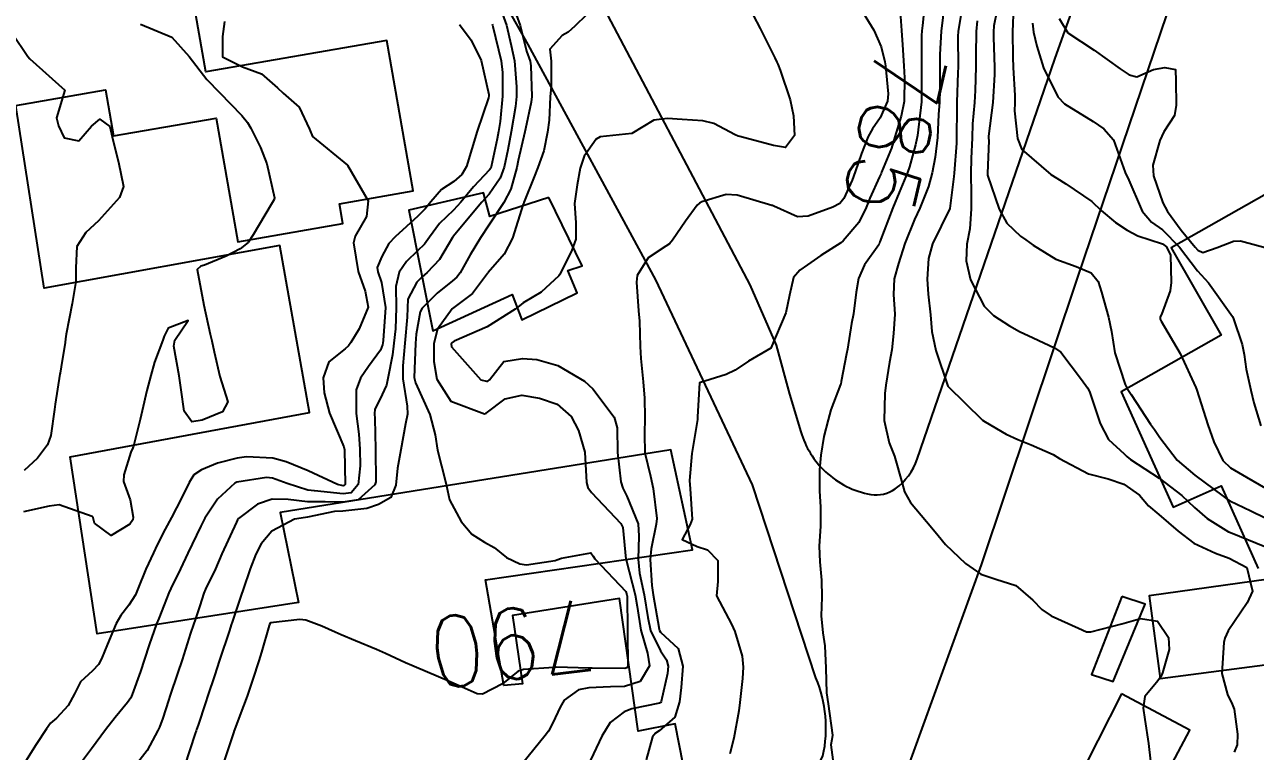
# Model space of a CAD drawing. Header units: metres. Extents: x 318500 to 325275, y 7408834 to 7428799.
# Drawn here: x 321720.1 to 321789.5, y 7422803.1 to 7422844.1 of the extents above; entities that cross this region are included whole.
import ezdxf
from ezdxf.enums import TextEntityAlignment as Align

# ---------------------------------------------------------------- set-up
doc = ezdxf.new("R2010")
doc.units = ezdxf.units.M
doc.header["$MEASUREMENT"] = 0
for name, color, linetype in [('Cotas', 45, 'Continuous'), ('Curvas de Nivel 1m', 11, 'Continuous'), ('Curvas de Nivel 5m', 15, 'Continuous'), ('Edificações', 30, 'Continuous'), ('Vias Primárias', 230, 'Continuous')]:
    doc.layers.add(name, color=color, linetype=linetype)
doc.styles.add('Style-STANDARD', font='STANDARD.shx')

msp = doc.modelspace()

# ---------------------------------------------------------------- linework, layer by layer
at = {"layer": 'Curvas de Nivel 1m', "flags": 128}
for points, elevation in [([(321752.453, 7422845.285), (321751.15, 7422844.009), (321750.779, 7422843.671), (321750.432, 7422843.479), (321749.742, 7422842.705), (321749.804, 7422842.026), (321749.805, 7422840.609), (321749.762, 7422840.026), (321749.691, 7422838.703), (321749.61, 7422838.028), (321749.391, 7422836.983), (321749.06, 7422836.033), (321748.852, 7422835.505), (321748.302, 7422834.153), (321748.275, 7422834.066), (321748.265, 7422834.041), (321748.229, 7422833.971), (321747.624, 7422832.05), (321747.162, 7422831.161), (321746.251, 7422830.119), (321746.23, 7422830.09), (321746.219, 7422830.07), (321745.371, 7422828.945), (321744.251, 7422828.1), (321744.22, 7422828.074), (321743.397, 7422826.919), (321743.2, 7422826.11), (321743.2, 7422825.095), (321743.37, 7422824.108), (321744.151, 7422822.863), (321746.059, 7422822.153), (321746.142, 7422822.195), (321747.209, 7422822.999), (321748.157, 7422823.198), (321749.145, 7422823.041), (321750.15, 7422822.708), (321750.931, 7422822.008), (321751.352, 7422821.222), (321751.712, 7422819.996), (321751.81, 7422818.278), (321751.887, 7422817.993), (321752.086, 7422817.711), (321753.748, 7422815.965), (321753.85, 7422815.755), (321754.03, 7422813.96), (321754.039, 7422813.918), (321754.557, 7422811.955), (321754.66, 7422811.293), (321754.86, 7422809.951), (321755.251, 7422808.664), (321755.35, 7422807.946), (321754.828, 7422807.07), (321753.942, 7422806.788), (321753.155, 7422806.759), (321751.941, 7422806.711), (321751.344, 7422806.594), (321750.551, 7422806.011), (321750.317, 7422805.621), (321749.911, 7422804.728), (321749.655, 7422804.271), (321749.482, 7422804.024), (321747.88, 7422802.04)], 789), ([(321771.995, 7422845.267), (321771.794, 7422843.73), (321771.733, 7422842.418), (321771.73, 7422841.73), (321771.725, 7422840.395), (321771.707, 7422839.73), (321771.66, 7422839.018), (321771.588, 7422837.732), (321771.464, 7422836.613), (321771.294, 7422835.736), (321771.09, 7422834.967), (321770.606, 7422833.745), (321770.294, 7422833.109), (321769.762, 7422831.758), (321769.399, 7422830.627), (321769.155, 7422829.766), (321769.114, 7422828.889), (321769.188, 7422827.765), (321769.122, 7422826.679), (321769.012, 7422825.768), (321768.893, 7422825.066), (321768.686, 7422823.772), (321768.634, 7422823.302), (321768.585, 7422821.773), (321768.871, 7422820.513), (321769.174, 7422819.764), (321769.606, 7422818.248), (321769.735, 7422817.755), (321770.081, 7422817.162), (321771.283, 7422815.732), (321771.626, 7422815.297), (321772.051, 7422814.792), (321773.169, 7422813.709), (321774.031, 7422813.116), (321774.884, 7422812.83), (321776.022, 7422812.483), (321776.974, 7422811.656), (321777.473, 7422811.116), (321778.001, 7422810.762), (321779.556, 7422810.063), (321779.993, 7422809.872), (321780.24, 7422809.864), (321781.997, 7422810.32), (321783.05, 7422810.623), (321783.999, 7422810.47), (321784.628, 7422809.554), (321784.662, 7422808.871), (321784.283, 7422807.557), (321784.186, 7422807.329), (321783.952, 7422807.005), (321783.29, 7422806.219), (321783.199, 7422805.571), (321783.283, 7422804.929), (321783.496, 7422803.566), (321783.698, 7422801.748)], 784), ([(321775.104, 7422845.69), (321774.781, 7422844.033), (321774.756, 7422843.695), (321774.761, 7422843.369), (321774.809, 7422841.694), (321774.813, 7422841.285), (321774.713, 7422839.695), (321774.474, 7422837.811), (321774.477, 7422837.698), (321774.494, 7422837.562), (321774.407, 7422835.699), (321774.416, 7422835.611), (321775.077, 7422833.688), (321775.503, 7422832.893), (321776.285, 7422832.165), (321776.582, 7422831.964), (321777, 7422831.659), (321778.268, 7422830.868), (321779.425, 7422830.466), (321780.257, 7422830.096), (321780.651, 7422829.614), (321780.841, 7422829.011), (321781.239, 7422827.605), (321781.402, 7422826.793), (321781.597, 7422825.599), (321782.173, 7422823.816), (321782.284, 7422823.588), (321782.512, 7422823.238), (321783.608, 7422821.568), (321783.834, 7422821.262), (321784.133, 7422820.829), (321785.119, 7422819.55), (321786.107, 7422818.702), (321787.707, 7422817.516), (321787.925, 7422817.349), (321788.087, 7422817.246), (321789.274, 7422816.684), (321790.078, 7422816.296)], 781), ([(321747.061, 7422844.675), (321747.293, 7422844.057), (321747.556, 7422842.92), (321747.747, 7422842.05), (321747.855, 7422840.581), (321747.852, 7422840.048), (321747.798, 7422839.472), (321747.565, 7422838.052), (321747.36, 7422837.04), (321747.154, 7422836.058), (321746.944, 7422835.438), (321746.307, 7422834.541), (321746.082, 7422834.295), (321745.897, 7422834.076), (321744.28, 7422832.144), (321744.258, 7422832.122), (321744.245, 7422832.1), (321743.51, 7422830.859), (321742.813, 7422830.114), (321742.509, 7422829.854), (321742.242, 7422829.571), (321741.737, 7422828.617), (321741.701, 7422828.128), (321741.688, 7422827.601), (321741.564, 7422826.13), (321741.449, 7422824.863), (321741.446, 7422824.131), (321741.692, 7422822.582), (321741.706, 7422822.127), (321741.606, 7422821.599), (321741.339, 7422820.132), (321741.143, 7422819.096), (321741.057, 7422818.135), (321740.774, 7422817.445), (321740.073, 7422817.05), (321739.409, 7422816.817), (321738.068, 7422816.675), (321737.594, 7422816.65), (321736.062, 7422816.326), (321735.954, 7422816.309), (321735.333, 7422816.211), (321734.053, 7422815.541), (321733.459, 7422814.823), (321733.162, 7422814.239), (321732.847, 7422813.422), (321732.438, 7422812.246), (321732.327, 7422811.925), (321731.99, 7422810.915), (321731.822, 7422810.413), (321731.768, 7422810.253), (321731.671, 7422809.948), (321731.117, 7422808.263), (321730.828, 7422807.385), (321730.459, 7422806.272), (321730.327, 7422805.871), (321729.905, 7422804.612), (321729.82, 7422804.362), (321729.794, 7422804.282), (321729.742, 7422804.126), (321729.143, 7422802.291)], 791), ([(321761.194, 7422844.619), (321761.591, 7422843.868), (321762.415, 7422842.217), (321762.534, 7422841.98), (321762.596, 7422841.857), (321762.727, 7422841.534), (321763.285, 7422839.846), (321763.478, 7422838.95), (321763.529, 7422837.842), (321763.028, 7422837.172), (321762.351, 7422837.27), (321760.45, 7422837.787), (321760.359, 7422837.808), (321760.184, 7422837.883), (321758.978, 7422838.513), (321758.368, 7422838.679), (321757.194, 7422838.753), (321756.369, 7422838.809), (321755.606, 7422838.709), (321754.36, 7422837.96), (321752.58, 7422837.763), (321752.355, 7422837.633), (321751.666, 7422836.675), (321751.451, 7422836.003), (321751.269, 7422835.053), (321751.126, 7422834.008), (321751.209, 7422832.926), (321751.197, 7422832.006), (321750.955, 7422831.325), (321750.301, 7422830.019), (321750.286, 7422829.983), (321750.249, 7422829.927), (321749.249, 7422829.016), (321748.225, 7422828.407), (321748.019, 7422828.247), (321747.781, 7422828.047), (321746.21, 7422827.05), (321744.345, 7422826.242), (321744.201, 7422826.154), (321744.177, 7422826.124), (321744.171, 7422826.1), (321744.197, 7422825.922), (321745.837, 7422824.075), (321746.169, 7422823.993), (321746.234, 7422824.004), (321746.336, 7422824.068), (321747.144, 7422825.097), (321748.189, 7422825.28), (321749.007, 7422825.213), (321750.183, 7422824.882), (321751.699, 7422823.997), (321752.164, 7422823.56), (321753.358, 7422821.972), (321753.527, 7422821.362), (321753.559, 7422819.968), (321753.735, 7422818.325), (321753.85, 7422817.964), (321754.083, 7422817.519), (321754.716, 7422815.953), (321754.756, 7422815.25), (321754.713, 7422813.953), (321754.801, 7422813.18), (321755.054, 7422811.95), (321755.259, 7422810.68), (321755.414, 7422809.946), (321755.969, 7422808.801), (321756.323, 7422808.294), (321756.414, 7422807.933), (321756.37, 7422807.517), (321756.008, 7422805.939), (321755.986, 7422805.883), (321755.929, 7422805.845), (321754.356, 7422805.523), (321753.921, 7422805.35), (321753.132, 7422804.751), (321752.66, 7422803.979), (321751.883, 7422802.31)], 788), ([(321767.245, 7422844.999), (321767.999, 7422843.784), (321768.426, 7422842.834), (321768.627, 7422841.991), (321768.658, 7422841.776), (321768.81, 7422840.197), (321768.772, 7422839.774), (321768.371, 7422838.834), (321767.936, 7422838.213), (321767.695, 7422837.787), (321767.307, 7422836.829), (321766.957, 7422835.794), (321766.792, 7422835.327), (321766.307, 7422834.288), (321766.092, 7422834.014), (321765.692, 7422833.809), (321764.295, 7422833.297), (321763.706, 7422833.251), (321762.361, 7422833.859), (321762.3, 7422833.889), (321762.258, 7422833.903), (321760.309, 7422834.478), (321759.684, 7422834.515), (321758.303, 7422834.101), (321758.177, 7422834.037), (321758.04, 7422833.914), (321757.38, 7422833.013), (321756.644, 7422831.935), (321756.475, 7422831.739), (321756.275, 7422831.609), (321755.272, 7422830.943), (321754.67, 7422829.956), (321754.629, 7422829.572), (321754.739, 7422827.955), (321754.783, 7422827.385), (321754.836, 7422825.954), (321754.871, 7422825.272), (321755.002, 7422823.952), (321755.071, 7422823.036), (321755.096, 7422821.95), (321755.076, 7422821.005), (321755.09, 7422819.95), (321755.409, 7422818.638), (321755.572, 7422817.945), (321755.761, 7422816.247), (321755.74, 7422815.943), (321755.447, 7422814.545), (321755.395, 7422813.946), (321755.486, 7422812.477), (321755.567, 7422811.944), (321755.902, 7422810.02), (321755.92, 7422809.941), (321755.979, 7422809.848), (321756.972, 7422808.927), (321757.227, 7422807.921), (321757.145, 7422806.719), (321757.051, 7422805.923), (321756.782, 7422805.062), (321755.905, 7422804.278), (321755.686, 7422804.159), (321755.518, 7422803.944), (321755.175, 7422802.659)], 787), ([(321769.493, 7422844.807), (321769.575, 7422843.763), (321769.628, 7422842.962), (321769.692, 7422841.761), (321769.735, 7422841.095), (321769.723, 7422839.76), (321769.548, 7422838.939), (321769.196, 7422837.767), (321768.996, 7422837.125), (321768.447, 7422835.778), (321768.413, 7422835.695), (321768.326, 7422835.517), (321767.776, 7422834.317), (321767.566, 7422833.787), (321767.152, 7422832.93), (321766.281, 7422831.906), (321766.147, 7422831.802), (321765.011, 7422831.077), (321764.261, 7422830.549), (321763.837, 7422830.256), (321763.47, 7422829.842), (321763.244, 7422828.836), (321763.044, 7422827.848), (321762.2, 7422825.86), (321760.947, 7422825.114), (321760.181, 7422824.616), (321759.685, 7422824.38), (321758.17, 7422823.91), (321758.064, 7422821.988), (321758.064, 7422821.911), (321758.06, 7422821.832), (321757.741, 7422819.916), (321757.614, 7422818.4), (321757.656, 7422817.917), (321757.758, 7422816.221), (321757.652, 7422815.916), (321757.198, 7422815.069), (321758.048, 7422814.674), (321758.63, 7422814.485), (321759.202, 7422813.893), (321759.218, 7422812.696), (321759.14, 7422811.893), (321759.986, 7422810.305), (321760.175, 7422809.878), (321760.577, 7422808.485), (321760.641, 7422807.873), (321760.596, 7422807.228), (321760.445, 7422805.875), (321760.392, 7422805.406), (321760.115, 7422803.878), (321759.891, 7422802.993)], 786), ([(321773.001, 7422845.169), (321772.759, 7422843.717), (321772.736, 7422843.416), (321772.756, 7422841.717), (321772.75, 7422841.371), (321772.695, 7422839.717), (321772.687, 7422839.407), (321772.676, 7422837.717), (321772.663, 7422837.409), (321772.538, 7422835.718), (321772.52, 7422835.525), (321772.3, 7422833.72), (321771.308, 7422831.735), (321771.09, 7422830.915), (321771.012, 7422829.739), (321771.071, 7422828.904), (321771.199, 7422827.735), (321771.275, 7422826.798), (321771.497, 7422825.731), (321772.17, 7422823.72), (321774.142, 7422821.803), (321774.278, 7422821.698), (321775.466, 7422821.013), (321776.13, 7422820.705), (321776.884, 7422820.415), (321778.122, 7422819.867), (321778.472, 7422819.636), (321780.107, 7422818.772), (321781.222, 7422818.484), (321782.099, 7422818.198), (321782.98, 7422817.577), (321783.486, 7422816.971), (321784.079, 7422816.486), (321785.158, 7422815.549), (321786.06, 7422814.865), (321787.277, 7422814.296), (321788.048, 7422814.018), (321789.042, 7422813.495), (321789.354, 7422812.156), (321789.062, 7422811.494), (321787.994, 7422809.92), (321787.802, 7422809.513), (321787.74, 7422809.267), (321787.637, 7422807.515), (321787.942, 7422806.333), (321788.221, 7422805.793), (321788.322, 7422805.504), (321788.511, 7422804.096), (321788.489, 7422803.501), (321788.317, 7422803.091)], 783), ([(321731.382, 7422844.271), (321731.269, 7422843.43), (321731.274, 7422842.271), (321732.402, 7422841.71), (321733.478, 7422841.325), (321734.384, 7422840.528), (321734.702, 7422840.225), (321735.608, 7422839.447), (321736.184, 7422838.203), (321736.354, 7422837.788), (321738.33, 7422836.18), (321739.487, 7422834.162), (321739.398, 7422833.27), (321738.76, 7422832.173), (321738.659, 7422831.789), (321738.922, 7422830.17), (321739.326, 7422829.071), (321739.484, 7422828.161), (321738.985, 7422826.946), (321738.515, 7422826.175), (321738.383, 7422825.991), (321738.194, 7422825.81), (321737.279, 7422825.093), (321736.96, 7422824.192), (321737.003, 7422823.346), (321737.305, 7422822.188), (321738.121, 7422820.288), (321738.145, 7422820.205), (321738.148, 7422820.18), (321738.149, 7422820.15), (321738.189, 7422818.169), (321738.148, 7422818.111), (321738.089, 7422818.103), (321737.756, 7422818.175), (321736.101, 7422818.948), (321734.874, 7422819.453), (321734.111, 7422819.65), (321732.634, 7422819.723), (321732.111, 7422819.656), (321731.001, 7422819.372), (321730.101, 7422819.006), (321729.663, 7422818.72), (321729.395, 7422818.29), (321728.974, 7422817.399), (321728.393, 7422816.305), (321728.053, 7422815.652), (321727.597, 7422814.762), (321727.381, 7422814.317), (321726.957, 7422813.39), (321726.53, 7422812.325), (321726.371, 7422811.96), (321725.995, 7422811.362), (321725.544, 7422810.779), (321725.281, 7422810.34), (321724.793, 7422809.173), (321724.461, 7422808.352), (321724.29, 7422808.02), (321723.95, 7422807.661), (321723.267, 7422807.043), (321722.936, 7422806.375), (321722.581, 7422805.719), (321721.909, 7422804.994), (321721.588, 7422804.71), (321721.352, 7422804.395), (321720.77, 7422803.523), (321720.084, 7422802.408)], 794), ([(321744.633, 7422844.097), (321745.292, 7422843.222), (321745.859, 7422842.078), (321746.289, 7422840.163), (321746.297, 7422840.071), (321746.282, 7422839.975), (321745.647, 7422838.081), (321745.331, 7422837.099), (321745.031, 7422836.089), (321744.768, 7422835.649), (321744.317, 7422835.258), (321743.626, 7422834.791), (321743.018, 7422834.113), (321742.697, 7422833.715), (321742.292, 7422833.289), (321741.009, 7422832.139), (321740.665, 7422831.753), (321740.263, 7422831.03), (321740.008, 7422830.399), (321740.032, 7422830.153), (321740.241, 7422829.559), (321740.467, 7422828.146), (321740.338, 7422826.285), (321740.323, 7422826.148), (321740.307, 7422826.04), (321740.194, 7422825.75), (321739.518, 7422824.822), (321739.052, 7422824.167), (321738.815, 7422823.516), (321738.812, 7422822.17), (321738.966, 7422821.005), (321739.023, 7422820.166), (321739.043, 7422819.229), (321738.924, 7422818.162), (321738.538, 7422817.71), (321738.082, 7422817.644), (321736.471, 7422817.808), (321736.085, 7422817.858), (321734.918, 7422818.218), (321734.095, 7422818.536), (321733.755, 7422818.573), (321732.091, 7422818.306), (321732.051, 7422818.291), (321731.975, 7422818.252), (321730.999, 7422817.343), (321730.283, 7422816.277), (321730.055, 7422815.816), (321729.332, 7422814.291), (321728.902, 7422813.422), (321728.359, 7422812.305), (321728.254, 7422812.058), (321727.996, 7422811.388), (321727.685, 7422810.612), (321727.564, 7422810.314), (321727.149, 7422809.138), (321726.883, 7422808.321), (321726.65, 7422807.623), (321726.189, 7422806.327), (321726.109, 7422806.147), (321725.923, 7422805.877), (321725.219, 7422805.032), (321724.688, 7422804.348), (321723.889, 7422803.275), (321723.22, 7422802.37)], 793), ([(321746.487, 7422844.116), (321746.502, 7422844.069), (321746.524, 7422843.984), (321746.991, 7422842.061), (321747.072, 7422841.388), (321747.061, 7422840.06), (321746.938, 7422838.633), (321746.847, 7422838.063), (321746.766, 7422837.652), (321746.425, 7422836.069), (321746.4, 7422835.998), (321746.327, 7422835.9), (321745.441, 7422834.955), (321744.712, 7422834.094), (321744.295, 7422833.643), (321743.518, 7422832.878), (321742.942, 7422832.113), (321742.671, 7422831.719), (321742.268, 7422831.333), (321741.646, 7422830.742), (321741.241, 7422830.135), (321741.05, 7422829.325), (321741.07, 7422828.137), (321741.025, 7422826.954), (321740.942, 7422826.139), (321740.855, 7422825.475), (321740.606, 7422824.143), (321740.534, 7422823.775), (321740.152, 7422822.958), (321739.872, 7422822.426), (321739.85, 7422822.154), (321739.867, 7422821.884), (321739.9, 7422820.153), (321739.933, 7422818.312), (321739.875, 7422818.152), (321738.927, 7422817.312), (321738.075, 7422817.17), (321737.067, 7422817.194), (321736.075, 7422817.2), (321734.975, 7422817.318), (321734.077, 7422817.337), (321733.25, 7422817.06), (321732.184, 7422816.249), (321732.128, 7422816.181), (321732.058, 7422816.045), (321731.244, 7422814.262), (321730.875, 7422813.419), (321730.327, 7422812.275), (321730.233, 7422812.05), (321729.996, 7422811.332), (321729.734, 7422810.533), (321729.649, 7422810.285), (321729.482, 7422809.794), (321728.998, 7422808.294), (321728.738, 7422807.509), (321728.333, 7422806.304), (321728.232, 7422805.999), (321727.91, 7422805.004), (321727.721, 7422804.493), (321727.64, 7422804.313), (321727.031, 7422803.176), (321726.376, 7422802.325)], 792), ([(321773.842, 7422844.31), (321773.779, 7422843.707), (321773.762, 7422842.365), (321773.76, 7422841.706), (321773.722, 7422840.375), (321773.681, 7422839.707), (321773.576, 7422838.5), (321773.542, 7422837.708), (321773.498, 7422836.553), (321773.479, 7422835.709), (321773.49, 7422834.531), (321773.501, 7422833.708), (321773.424, 7422832.573), (321773.242, 7422831.71), (321773.204, 7422830.773), (321773.459, 7422829.708), (321774.228, 7422828.224), (321774.747, 7422827.692), (321775.647, 7422827.111), (321776.211, 7422826.802), (321776.986, 7422826.436), (321778.202, 7422825.879), (321778.555, 7422825.636), (321779.711, 7422824.091), (321780.062, 7422823.621), (321780.167, 7422823.404), (321780.772, 7422821.611), (321781.237, 7422820.709), (321782.123, 7422819.893), (321782.282, 7422819.748), (321782.479, 7422819.585), (321784.104, 7422818.523), (321785.383, 7422817.547), (321786.083, 7422816.879), (321786.8, 7422816.252), (321788.008, 7422815.511), (321788.07, 7422815.482), (321788.111, 7422815.468), (321790.058, 7422814.669)], 782), ([(321776.952, 7422844.169), (321777.007, 7422843.661), (321777.203, 7422842.883), (321777.566, 7422841.653), (321778.386, 7422840.032), (321778.754, 7422839.636), (321780.37, 7422838.638), (321780.98, 7422838.225), (321781.522, 7422837.603), (321782.174, 7422835.751), (321782.26, 7422835.591), (321782.328, 7422835.452), (321783.146, 7422833.577), (321783.673, 7422832.949), (321784.29, 7422832.518), (321785.234, 7422831.55), (321786.26, 7422830.217), (321786.872, 7422829.531), (321788.222, 7422827.645), (321788.284, 7422827.509), (321788.77, 7422826.066), (321788.884, 7422825.5), (321789.005, 7422824.68), (321789.256, 7422823.494), (321789.438, 7422822.77), (321789.823, 7422821.485)], 779), ([(321778.448, 7422844.432), (321778.937, 7422843.635), (321780.426, 7422842.657), (321781.905, 7422841.598), (321782.405, 7422841.27), (321782.842, 7422841.145), (321783.768, 7422841.57), (321784.412, 7422841.68), (321785.014, 7422841.554), (321785.043, 7422840.911), (321785.059, 7422839.553), (321784.963, 7422838.965), (321784.365, 7422838.042), (321784.137, 7422837.563), (321783.739, 7422836.169), (321783.77, 7422835.568), (321784.307, 7422834.042), (321784.557, 7422833.557), (321785.328, 7422832.512), (321786.119, 7422831.542), (321786.278, 7422831.378), (321786.555, 7422831.256), (321787.374, 7422831.524), (321788.284, 7422831.882), (321788.684, 7422831.904), (321790.28, 7422831.48)], 778), ([(321719.494, 7422843.502), (321720.231, 7422842.413), (321720.3, 7422842.303), (321720.406, 7422842.161), (321722.38, 7422840.39), (321721.921, 7422838.838), (321722.037, 7422838.393), (321722.35, 7422837.706), (321723.18, 7422837.545), (321723.888, 7422838.367), (321724.364, 7422838.761), (321724.925, 7422838.354), (321725.102, 7422837.599), (321725.42, 7422836.349), (321725.688, 7422834.961), (321725.468, 7422834.342), (321724.287, 7422833.026), (321723.58, 7422832.37), (321723.066, 7422831.58), (321723.01, 7422830.379), (321723.012, 7422829.605), (321722.799, 7422828.381), (321722.47, 7422826.653), (321722.433, 7422826.387), (321722.405, 7422826.179), (321722.176, 7422824.808), (321722.117, 7422824.444), (321722.109, 7422824.391), (321721.845, 7422822.693), (321721.796, 7422822.393), (321721.589, 7422820.932), (321721.411, 7422820.397), (321720.848, 7422819.663), (321720.098, 7422818.964)], 796)]:
    msp.add_lwpolyline(points, dxfattribs=dict(at, elevation=elevation))
at = {"layer": 'Curvas de Nivel 5m', "flags": 128}
for points, elevation in [([(321747.634, 7422845.235), (321748.055, 7422844.046), (321748.418, 7422842.589), (321748.63, 7422842.038), (321748.673, 7422841.77), (321748.717, 7422840.037), (321748.692, 7422839.722), (321748.362, 7422838.215), (321748.321, 7422838.041), (321747.948, 7422836.434), (321747.873, 7422836.047), (321747.542, 7422834.821), (321747.148, 7422834.057), (321746.287, 7422832.788), (321745.827, 7422832.077), (321745.24, 7422831.111), (321744.671, 7422830.094), (321744.488, 7422829.854), (321744.243, 7422829.645), (321743.391, 7422828.95), (321742.529, 7422828.117), (321742.426, 7422827.91), (321742.205, 7422826.645), (321742.167, 7422826.12), (321742.094, 7422824.198), (321742.099, 7422824.121), (321742.167, 7422823.902), (321742.961, 7422822.112), (321743.276, 7422820.961), (321743.411, 7422820.107), (321743.855, 7422818.341), (321743.908, 7422818.102), (321744.078, 7422817.311), (321744.728, 7422816.09), (321745.338, 7422815.366), (321746.049, 7422814.924), (321746.602, 7422814.618), (321747.296, 7422814.051), (321748.035, 7422813.697), (321748.425, 7422813.645), (321750.038, 7422813.877), (321750.14, 7422813.917), (321750.393, 7422814.015), (321752.043, 7422814.31), (321752.178, 7422814.124), (321752.27, 7422813.987), (321754.013, 7422812.132), (321754.081, 7422811.959), (321754.095, 7422811.873), (321754.118, 7422809.959), (321754.121, 7422809.817), (321754.137, 7422807.958), (321754.079, 7422807.838), (321753.958, 7422807.803), (321752.129, 7422807.816), (321751.957, 7422807.818), (321750.11, 7422807.866), (321749.958, 7422807.864), (321748.249, 7422807.743), (321747.954, 7422807.641), (321747.06, 7422806.937), (321745.934, 7422806.355), (321745.642, 7422806.366), (321743.945, 7422807.115), (321742.222, 7422807.85), (321741.958, 7422807.964), (321741.603, 7422808.125), (321740.473, 7422808.65), (321739.967, 7422808.87), (321738.771, 7422809.363), (321737.975, 7422809.689), (321737.639, 7422809.838), (321736.88, 7422810.187), (321735.985, 7422810.523), (321735.636, 7422810.554), (321733.982, 7422810.366), (321733.933, 7422810.278), (321733.916, 7422810.231), (321733.479, 7422808.721), (321733.332, 7422808.236), (321732.99, 7422807.193), (321732.665, 7422806.243), (321732.468, 7422805.699), (321731.926, 7422804.25), (321731.92, 7422804.23), (321731.899, 7422804.176), (321731.26, 7422802.259)], 790), ([(321770.924, 7422845.743), (321770.745, 7422844.047), (321770.721, 7422843.746), (321770.703, 7422843.479), (321770.688, 7422841.746), (321770.698, 7422841.453), (321770.699, 7422839.745), (321770.461, 7422837.849), (321770.449, 7422837.749), (321770.438, 7422837.669), (321770.354, 7422837.326), (321770.012, 7422836.078), (321769.903, 7422835.756), (321769.44, 7422834.636), (321769.076, 7422833.768), (321768.347, 7422831.846), (321768.325, 7422831.779), (321768.311, 7422831.748), (321768.279, 7422831.686), (321767.489, 7422830.561), (321767.138, 7422829.791), (321767.014, 7422829.016), (321766.854, 7422827.794), (321766.755, 7422827.254), (321766.512, 7422825.797), (321766.462, 7422825.531), (321766.173, 7422823.98), (321766.136, 7422823.835), (321766.126, 7422823.801), (321765.584, 7422822.373), (321765.423, 7422821.811), (321765.195, 7422820.878), (321765.012, 7422819.817), (321764.938, 7422818.988), (321764.942, 7422817.817), (321765.003, 7422816.889), (321764.993, 7422815.816), (321764.921, 7422814.689), (321764.955, 7422813.816), (321765.063, 7422812.776), (321765.072, 7422811.814), (321765.039, 7422810.769), (321765.128, 7422809.813), (321765.244, 7422809.082), (321765.291, 7422807.81), (321765.329, 7422806.42), (321765.426, 7422805.808), (321765.668, 7422804.039), (321765.645, 7422803.804), (321765.579, 7422803.487), (321765.798, 7422801.801)], 785), ([(321775.884, 7422845.108), (321775.817, 7422843.679), (321775.84, 7422842.257), (321775.872, 7422841.678), (321775.958, 7422840.104), (321775.948, 7422839.676), (321775.931, 7422839.232), (321776.114, 7422837.674), (321776.351, 7422837.05), (321777.989, 7422835.645), (321778.327, 7422835.431), (321778.839, 7422835.118), (321780.308, 7422834.121), (321780.831, 7422833.612), (321781.635, 7422832.942), (321782.289, 7422832.51), (321782.895, 7422832.19), (321784.282, 7422831.742), (321784.515, 7422831.558), (321784.733, 7422831.096), (321784.768, 7422829.555), (321784.715, 7422829.083), (321784.223, 7422827.758), (321784.157, 7422827.625), (321784.143, 7422827.561), (321784.155, 7422827.496), (321784.218, 7422827.382), (321785.278, 7422825.549), (321786.171, 7422823.631), (321786.2, 7422823.54), (321786.214, 7422823.495), (321786.841, 7422821.529), (321787.182, 7422820.575), (321787.684, 7422819.517), (321788.114, 7422819.115), (321789.025, 7422818.577), (321790.097, 7422817.964)], 780), ([(321726.658, 7422844.116), (321728.426, 7422843.387), (321729.405, 7422842.295), (321730.391, 7422840.996), (321731.1, 7422840.273), (321732.367, 7422838.962), (321732.681, 7422838.573), (321732.882, 7422838.252), (321733.42, 7422837.168), (321733.769, 7422836.238), (321734.207, 7422834.326), (321734.191, 7422834.232), (321734.016, 7422833.953), (321733.009, 7422832.249), (321732.717, 7422831.809), (321732.268, 7422831.461), (321731.493, 7422831.036), (321730.254, 7422830.533), (321730.065, 7422830.471), (321729.846, 7422830.286), (321730.22, 7422828.28), (321730.575, 7422826.648), (321730.67, 7422826.273), (321730.813, 7422825.648), (321731.12, 7422824.266), (321731.578, 7422822.829), (321731.283, 7422822.263), (321730.135, 7422821.806), (321729.557, 7422821.712), (321729.125, 7422822.295), (321728.944, 7422823.512), (321728.829, 7422824.3), (321728.527, 7422825.973), (321728.589, 7422826.304), (321729.336, 7422827.418), (321728.207, 7422826.991), (321727.99, 7422826.524), (321727.913, 7422826.313), (321727.439, 7422825.06), (321727.235, 7422824.319), (321727.016, 7422823.462), (321726.742, 7422822.324), (321726.635, 7422821.825), (321726.265, 7422820.329), (321726.217, 7422820.231), (321726.115, 7422819.998), (321725.708, 7422818.724), (321725.699, 7422818.336), (321726.075, 7422817.31), (321726.246, 7422816.328), (321726.214, 7422816.173), (321726.056, 7422815.932), (321725.006, 7422815.302), (321724.056, 7422815.987), (321723.993, 7422816.295), (321723.925, 7422816.362), (321722.07, 7422817.026), (321721.512, 7422816.952), (321720.063, 7422816.636)], 795)]:
    msp.add_lwpolyline(points, dxfattribs=dict(at, elevation=elevation))
at = {"layer": 'Edificações'}
for points in [[(321758.414, 7422796.464), (321756.807, 7422804.674), (321754.715, 7422804.271), (321753.669, 7422811.751), (321747.634, 7422810.785), (321748.197, 7422806.925), (321747.151, 7422806.845), (321746.106, 7422812.796), (321757.774, 7422814.495), (321756.567, 7422820.125), (321734.521, 7422816.586), (321735.567, 7422811.52), (321724.208, 7422809.749), (321722.679, 7422819.721), (321736.192, 7422822.238), (321734.502, 7422831.647), (321721.227, 7422829.234), (321719.616, 7422839.54), (321724.685, 7422840.424), (321725.14, 7422837.818), (321730.92, 7422838.827), (321732.139, 7422831.843), (321738.067, 7422832.877), (321737.871, 7422833.998), (321742.024, 7422834.723), (321740.543, 7422843.207), (321730.329, 7422841.424), (321728.026, 7422854.621)], [(321794.964, 7422837.285), (321784.767, 7422831.508), (321787.59, 7422826.581), (321781.945, 7422823.392), (321784.891, 7422816.892), (321787.589, 7422818.101), (321789.675, 7422813.44)]]:
    msp.add_lwpolyline(points, dxfattribs=at)
for points in [[(321749.671, 7422834.347), (321746.358, 7422833.273), (321746, 7422834.615), (321741.791, 7422833.631), (321743.134, 7422826.829), (321747.612, 7422828.887), (321748.149, 7422827.455), (321751.283, 7422828.977), (321750.746, 7422830.23), (321751.552, 7422830.498)], [(321797.801, 7422813.89), (321783.535, 7422811.886), (321784.154, 7422807.244), (321798.397, 7422809.1)], [(321781.994, 7422811.86), (321780.281, 7422807.458), (321781.504, 7422807.067), (321783.315, 7422811.42)], [(321781.978, 7422806.369), (321779.311, 7422801.115), (321782.999, 7422798.997), (321785.823, 7422804.33)]]:
    msp.add_lwpolyline(points, close=True, dxfattribs=at)
at = {"layer": 'Vias Primárias'}
for points in [[(323715.644, 7420145.548, 0), (323709.04, 7420132.939)], [(323831.088, 7420001.787, 0), (323833.844, 7420008.443, 0.220888)], [(321764.412, 7422900.672, -0.100933), (321763.626, 7422895.504, -0.081375), (321762.164, 7422892.92, -0.017773), (321760.029, 7422890.448), (321746.977, 7422879.417), (321743.829, 7422877.055, 0.289978), (321741.352, 7422870.528, 0.000273), (321742.252, 7422866.146), (321745.361, 7422859.032), (321751.751, 7422846.999), (321761.018, 7422829.431), (321762.508, 7422826.027), (321763.253, 7422823.262), (321763.892, 7422821.134, 0.131883), (321765.28, 7422818.889, 0.146661), (321767.834, 7422817.613, 0.202138), (321769.218, 7422817.932, 0.154442), (321770.451, 7422819.592), (321778.22, 7422842.144), (321785.25, 7422861.852), (321790.255, 7422873.682)], [(321705.45, 7422777.534), (321717.368, 7422778.937, 0.040858), (321733.292, 7422782.147, 0.036918), (321747.113, 7422787.26, 0.093119), (321760.895, 7422796.404, 0.063385), (321765.137, 7422802.874, 0.154111), (321764.736, 7422807.276), (321761.158, 7422818.151), (321755.713, 7422829.698), (321748.508, 7422842.981), (321739.378, 7422859.176), (321736.72, 7422863.054, 0.247728), (321732.908, 7422865.059, 0.108315), (321725.184, 7422863.355), (321720.75, 7422861.029), (321713.829, 7422856.919), (321691.248, 7422842.869), (321678.729, 7422834.055)], [(321791.57, 7422864.305), (321788.245, 7422856.292), (321784.531, 7422844.693), (321779.491, 7422829.85), (321774.06, 7422813.65), (321769.691, 7422801.615, -0.078741), (321767.65, 7422797.927, -0.019274), (321765.032, 7422794.826, -0.055192), (321756.198, 7422787.064, -0.045348), (321746.213, 7422781.347, -0.038878), (321734.561, 7422777.072, -0.020571), (321723.113, 7422774.358, -0.029876), (321712.159, 7422772.905), (321708.126, 7422772.476)]]:
    msp.add_lwpolyline(points, format="xyb", dxfattribs=at)

# ---------------------------------------------------------------- texts
at = {"layer": 'Cotas', "style": 'Style-STANDARD'}
for s, rotation, p in [('785', 257.15744, (321769.184, 7422838.109, 785)), ('790', 187.19647, (321747.605, 7422809.185, 790))]:
    msp.add_text(s, height=4, rotation=rotation, dxfattribs=at).set_placement(p, align=Align.MIDDLE_CENTER)

doc.saveas('drawing.dxf')
